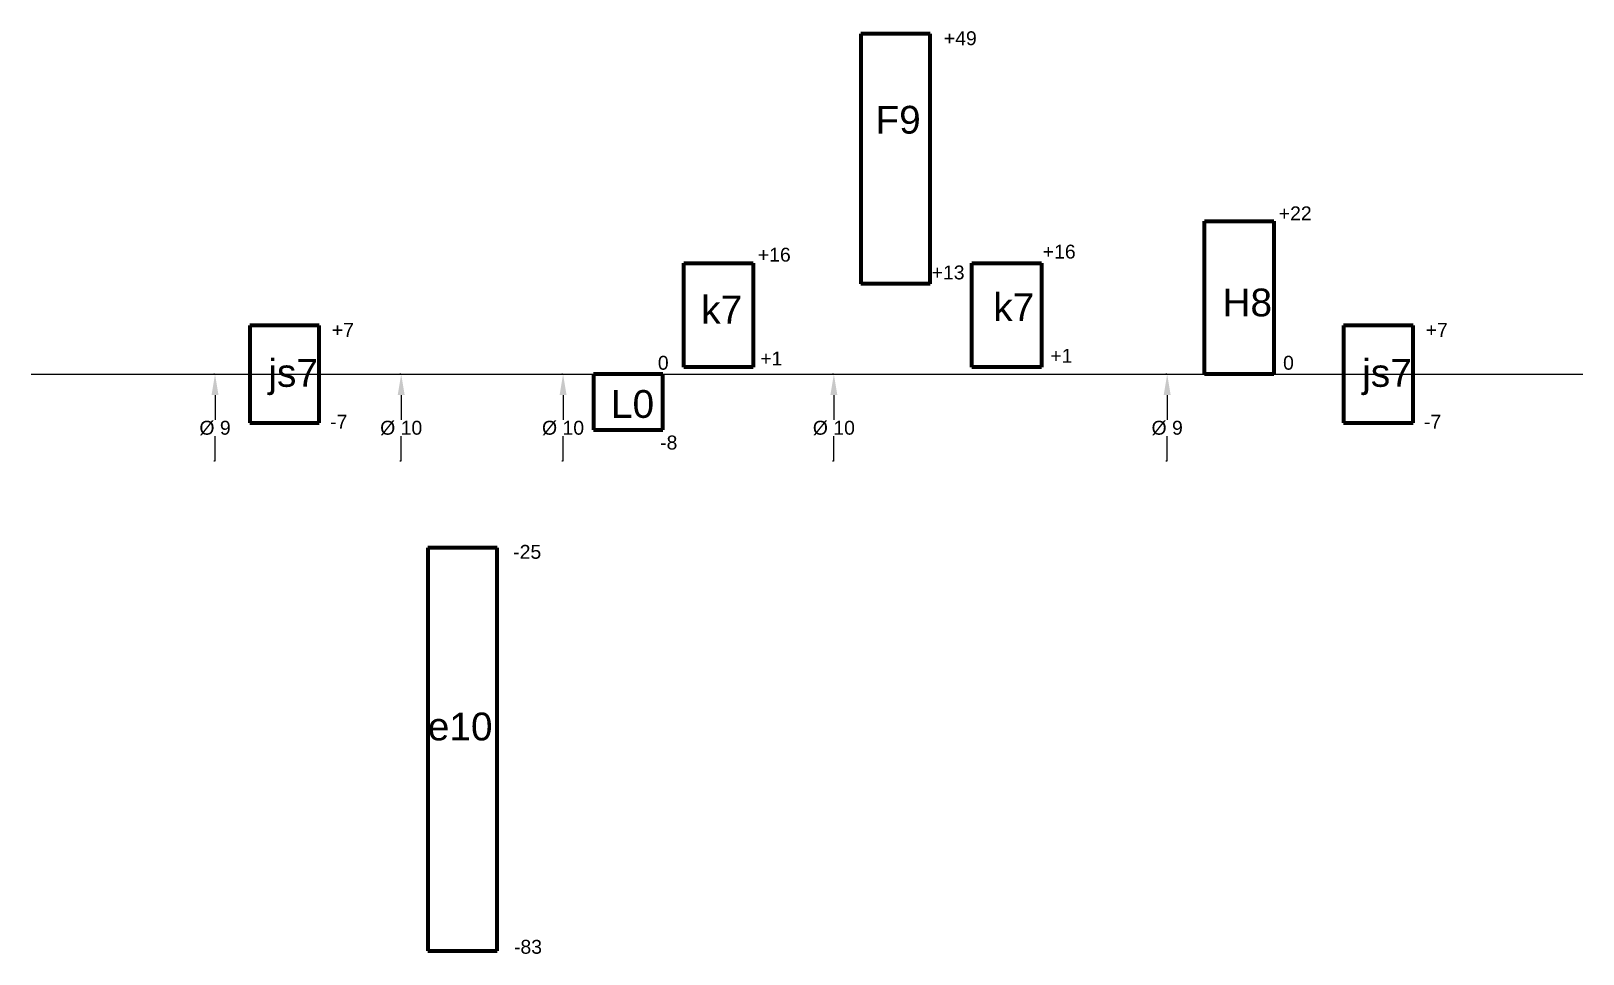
# Model space of a CAD drawing. Header units: inches. Extents: x -32 to 192, y -83 to 49.
import ezdxf

# ---------------------------------------------------------------- set-up
doc = ezdxf.new("R2010")
doc.units = ezdxf.units.IN
doc.header["$MEASUREMENT"] = 0
doc.layers.add('Fat', color=7, linetype='Continuous', lineweight=100)
doc.styles.get("Standard").update_dxf_attribs({"font": 'Arial Regular.ttf'})
doc.dimstyles.get("Standard").update_dxf_attribs({"dimtxt": 0.18, "dimasz": 0.18, "dimexe": 0.18, "dimexo": 0.0625, "dimgap": 0.09, "dimtad": 0, "dimtih": 1, "dimtoh": 1, "dimdec": 0, "dimzin": 0, "dimdsep": 46, "dimtxsty": 'Standard', "dimcen": 0.09, "dimadec": 0, "dimazin": 0, "dimtfac": 1, "dimtdec": 0, "dimtofl": 0, "dimtmove": 0, "dimatfit": 3, "dimfxl": 1, "dimtolj": 1, "dimtzin": 0, "dimarcsym": 0})

# ---------------------------------------------------------------- blocks, each defined once
blk = doc.blocks.new('*D1')
at = {"color": 0, "lineweight": -2, "transparency": 16777216}
for p, q in [((-5.06, 0), (-5.18, 0)), ((-5, -3), (-5, -6.57)), ((-5, -12.5), (-5, -8.93)), ((-5.06, -12.5), (-5.18, -12.5))]:
    blk.add_line(p, q, dxfattribs=at)
at = {"color": 0, "lineweight": 158, "transparency": 16777216}
blk.add_solid([(-5.5, -3), (-4.5, -3), (-5, 0)], dxfattribs=at)
at = {"layer": 'Defpoints', "color": 0, "lineweight": 158, "transparency": 16777216}
for p in [(-5, 0), (-5, 0), (-5, -12.5)]:
    blk.add_point(p, dxfattribs=at)
at = {"color": 0, "lineweight": 158, "transparency": 16777216, "insert": (-5, -7.75), "char_height": 2, "attachment_point": 5}
blk.add_mtext('\\A1;%%c 9', dxfattribs=at)
blk = doc.blocks.new('_None')
blk = doc.blocks.new('*D5')
at = {"color": 0, "lineweight": -2, "transparency": 16777216}
for p, q in [((21.75, 0), (21.63, 0)), ((21.81, -3), (21.81, -6.57)), ((21.81, -12.5), (21.81, -8.93)), ((21.75, -12.5), (21.63, -12.5))]:
    blk.add_line(p, q, dxfattribs=at)
at = {"color": 0, "lineweight": 158, "transparency": 16777216}
blk.add_solid([(21.31, -3), (22.31, -3), (21.81, 0)], dxfattribs=at)
at = {"layer": 'Defpoints', "color": 0, "lineweight": 158, "transparency": 16777216}
for p in [(21.81, 0), (21.81, 0), (21.81, -12.5)]:
    blk.add_point(p, dxfattribs=at)
at = {"color": 0, "lineweight": 158, "transparency": 16777216, "insert": (21.81, -7.75), "char_height": 2, "attachment_point": 5}
blk.add_mtext('\\A1;%%C 10', dxfattribs=at)
blk = doc.blocks.new('*D9')
at = {"color": 0, "lineweight": -2, "transparency": 16777216}
for p, q in [((45.06, 0), (44.94, 0)), ((45.12, -3), (45.12, -6.57)), ((45.12, -12.5), (45.12, -8.93)), ((45.06, -12.5), (44.94, -12.5))]:
    blk.add_line(p, q, dxfattribs=at)
at = {"color": 0, "lineweight": 158, "transparency": 16777216}
blk.add_solid([(44.62, -3), (45.62, -3), (45.12, 0)], dxfattribs=at)
at = {"layer": 'Defpoints', "color": 0, "lineweight": 158, "transparency": 16777216}
for p in [(45.12, 0), (45.12, 0), (45.12, -12.5)]:
    blk.add_point(p, dxfattribs=at)
at = {"color": 0, "lineweight": 158, "transparency": 16777216, "insert": (45.12, -7.75), "char_height": 2, "attachment_point": 5}
blk.add_mtext('\\A1;%%C 10', dxfattribs=at)
blk = doc.blocks.new('*D11')
at = {"color": 0, "lineweight": -2, "transparency": 16777216}
for p, q in [((84.06, 0), (83.94, 0)), ((84.12, -3), (84.12, -6.57)), ((84.12, -12.5), (84.12, -8.93)), ((84.06, -12.5), (83.94, -12.5))]:
    blk.add_line(p, q, dxfattribs=at)
at = {"color": 0, "lineweight": 158, "transparency": 16777216}
blk.add_solid([(83.62, -3), (84.62, -3), (84.12, 0)], dxfattribs=at)
at = {"layer": 'Defpoints', "color": 0, "lineweight": 158, "transparency": 16777216}
for p in [(84.12, 0), (84.12, 0), (84.12, -12.5)]:
    blk.add_point(p, dxfattribs=at)
at = {"color": 0, "lineweight": 158, "transparency": 16777216, "insert": (84.12, -7.75), "char_height": 2, "attachment_point": 5}
blk.add_mtext('\\A1;%%C 10', dxfattribs=at)
blk = doc.blocks.new('*D13')
at = {"color": 0, "lineweight": -2, "transparency": 16777216}
for p, q in [((132.06, 0), (131.94, 0)), ((132.12, -3), (132.12, -6.57)), ((132.12, -12.5), (132.12, -8.93)), ((132.06, -12.5), (131.94, -12.5))]:
    blk.add_line(p, q, dxfattribs=at)
at = {"color": 0, "lineweight": 158, "transparency": 16777216}
blk.add_solid([(131.62, -3), (132.62, -3), (132.12, 0)], dxfattribs=at)
at = {"layer": 'Defpoints', "color": 0, "lineweight": 158, "transparency": 16777216}
for p in [(132.12, 0), (132.12, 0), (132.12, -12.5)]:
    blk.add_point(p, dxfattribs=at)
at = {"color": 0, "lineweight": 158, "transparency": 16777216, "insert": (132.12, -7.75), "char_height": 2, "attachment_point": 5}
blk.add_mtext('\\A1;%%C 9', dxfattribs=at)

msp = doc.modelspace()

# ---------------------------------------------------------------- linework, layer by layer
at = {"lineweight": 158}
for p, q in [((98, 49), (88, 49)), ((88, 49), (88, 13)), ((98, 13), (98, 49))]:
    msp.add_line(p, q, dxfattribs=at)
msp.add_line((-31.5, 0), (192, 0))
at = {"layer": 'Fat'}
for p, q in [((137.5, 0), (137.5, 22)), ((137.5, 22), (147.5, 22)), ((147.5, 22), (147.5, 0)), ((62.5, 6), (62.5, 16)), ((62.5, 16), (72.5, 16)), ((104, 1), (104, 16)), ((104, 16), (114, 16)), ((114, 16), (114, 1)), ((98, 13), (88, 13)), ((0, 7), (0, -7)), ((10, 7), (0, 7)), ((10, -7), (10, 7)), ((157.53, 7), (157.53, -7)), ((167.53, 7), (157.53, 7)), ((167.53, -7), (167.53, 7)), ((62.5, 1), (62.5, 6)), ((49.5, 0), (49.5, -8)), ((59.5, 0), (49.5, 0)), ((59.5, -8), (59.5, 0)), ((72.5, 1), (62.5, 1)), ((114, 1), (104, 1)), ((147.5, 0), (137.5, 0)), ((0, -7), (10, -7)), ((49.5, -8), (59.5, -8)), ((157.53, -7), (167.53, -7)), ((35.64, -25), (25.64, -25)), ((25.64, -25), (25.64, -83)), ((35.64, -83), (35.64, -25)), ((25.64, -83), (35.64, -83))]:
    msp.add_line(p, q, dxfattribs=at)
at = {"layer": 'Fat', "linetype": 'Continuous'}
msp.add_line((72.5, 16), (72.5, 1), dxfattribs=at)

# ---------------------------------------------------------------- texts
at = {"lineweight": 158, "attachment_point": 1}
for s, width, gutter_width, heights, insert, char_height in [('+49', 3.4636, 42.5, [0], (99.96, 49.35), 2), ('F9', 4, 1, [5.15], (90.11, 38.62), 4), ('+22', 3.4636, 42.5, [0], (148.19, 24.14), 2), ('+16', 3.4636, 42.5, [0], (73.17, 18.2), 2), ('+16', 3.4636, 42.5, [0], (114.2, 18.64), 2), ('+13', 3.4636, 42.5, [0], (98.2, 15.64), 2), ('k7', 4, 1, [5.15], (65.01, 11.29), 4), ('k7', 4, 1, [5.15], (107.07, 11.64), 4), ('H8', 4, 1, [5.15], (140.08, 12.32), 4), ('+7', 3.4636, 42.5, [0], (11.82, 7.37), 2), ('+7', 3.4636, 42.5, [0], (169.35, 7.37), 2), ('js7', 4, 1, [5.15], (2.68, 2.18), 4), ('0', 3.4636, 42.5, [0], (58.77, 2.64), 2), ('+1', 3.4636, 42.5, [0], (73.52, 3.25), 2), ('+1', 3.4636, 42.5, [0], (115.29, 3.64), 2), ('0', 3.4636, 42.5, [0], (148.81, 2.64), 2), ('js7', 4, 1, [5.15], (160.21, 2.18), 4), ('L0', 4, 1, [5.15], (52.02, -2.29), 4), ('-7', 3.4636, 42.5, [0], (11.57, -5.85), 2), ('-7', 3.4636, 42.5, [0], (169.1, -5.85), 2), ('-8', 3.4636, 42.5, [0], (59.1, -8.84), 2), ('-25', 3.4636, 42.5, [0], (37.94, -24.57), 2), ('e10', 4, 1, [5.15], (25.64, -48.71), 4), ('-83', 3.4636, 42.5, [0], (38.05, -81.42), 2)]:
    msp.add_mtext_dynamic_manual_height_columns(s, width=width, gutter_width=gutter_width, heights=heights, dxfattribs=dict(at, insert=insert, char_height=char_height))

# ---------------------------------------------------------------- dimensions: what is measured, and where the dimension line sits
at = {"lineweight": 158}
for base, p1, p2, text, picture, middle in [((-5, 0), (-5, -12.5), (-5, 0), '%%c 9', '*D1', (-5, -7.75)), ((21.81, 0), (21.81, -12.5), (21.81, 0), '%%C 10', '*D5', (21.81, -7.75)), ((45.12, 0), (45.12, -12.5), (45.12, 0), '%%C 10', '*D9', (45.12, -7.75)), ((84.12, 0), (84.12, -12.5), (84.12, 0), '%%C 10', '*D11', (84.12, -7.75)), ((132.12, 0), (132.12, -12.5), (132.12, 0), '%%C 9', '*D13', (132.12, -7.75))]:
    dim = msp.add_linear_dim(base=base, p1=p1, p2=p2, angle=90, text=text, dimstyle='Standard', override={"dimtxt": 2, "dimasz": 3, "dimblk1": 'None', "dimsah": 1}, dxfattribs=at)
    dim.commit()
    dim.dimension.update_dxf_attribs({"geometry": picture, "text_midpoint": middle})

doc.saveas('drawing.dxf')
